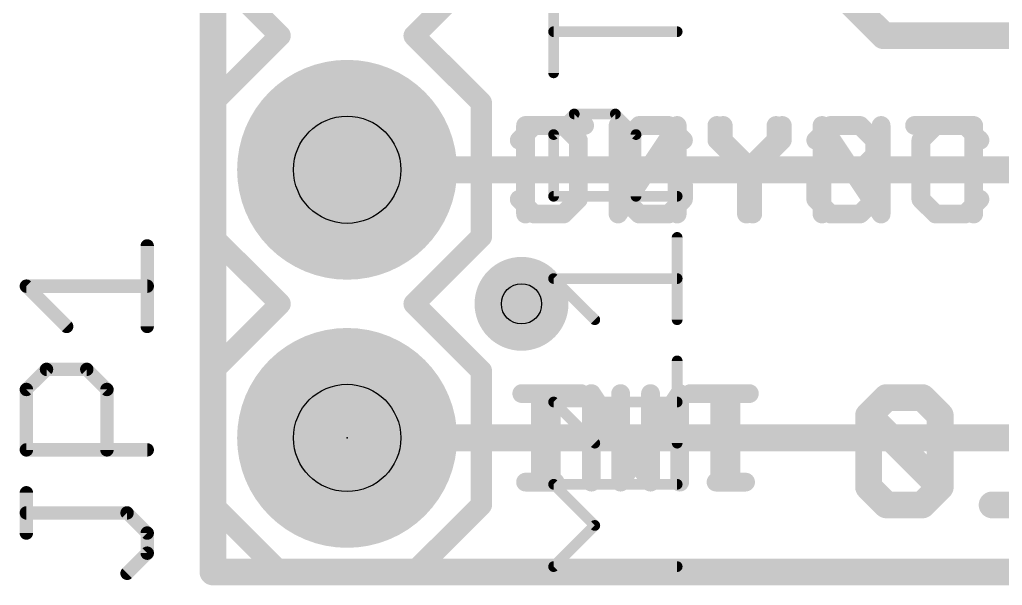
# Model space of a CAD drawing. Extents: x -1.8 to 15.6, y -0.3 to 28.3.
# Drawn here: x -1.83 to 7.47, y -0.13 to 5.23 of the extents above; entities that cross this region are included whole.
import ezdxf

# ---------------------------------------------------------------- set-up
doc = ezdxf.new("R2010")
doc.units = 0
for name, color, linetype in [('1', 12, 'CONTINUOUS'), ('16', 132, 'CONTINUOUS'), ('17', 110, 'CONTINUOUS'), ('18', 110, 'CONTINUOUS'), ('20', 53, 'CONTINUOUS'), ('21', 53, 'CONTINUOUS'), ('22', 53, 'CONTINUOUS'), ('23', 53, 'CONTINUOUS'), ('25', 253, 'CONTINUOUS'), ('27', 253, 'CONTINUOUS'), ('29', 253, 'CONTINUOUS'), ('30', 253, 'CONTINUOUS'), ('44', 253, 'CONTINUOUS'), ('51', 53, 'CONTINUOUS')]:
    doc.layers.add(name, color=color, linetype=linetype)

# ---------------------------------------------------------------- blocks, each defined once
blk = doc.blocks.new('RECT')
blk.add_solid([(-0.5, -0.5), (0.5, -0.5), (-0.5, 0.5), (0.5, 0.5)])
blk = doc.blocks.new('ROUNDP')
at = {"const_width": 0.5}
blk.add_lwpolyline([(0, -0.25, 1), (0, 0.25, 1), (0, -0.25)], format="xyb", dxfattribs=at)
blk = doc.blocks.new('ROUNDV')
at = {"const_width": 0.5}
blk.add_lwpolyline([(0, -0.25, 1), (0, 0.25, 1), (0, -0.25)], format="xyb", dxfattribs=at)

msp = doc.modelspace()

# ---------------------------------------------------------------- linework, layer by layer
at = {"layer": '1', "const_width": 0.254}
for points in [[(0, 27.94), (0, 0)], [(5.08, 6.35), (6.35, 5.08)], [(8.382, 5.08), (6.35, 5.08)], [(7.62, 1.27), (1.27, 1.27)], [(0, 0), (15.24, 0)]]:
    msp.add_lwpolyline(points, dxfattribs=at)
at = {"layer": '1', "const_width": 0.127}
for points in [[(6.35, 5.1435, 1), (6.35, 5.0165)], [(6.3051, 5.0351, 1), (6.3949, 5.1249)], [(1.27, 1.3335, 1), (1.27, 1.2065)], [(0, 0.0635, 1), (0, -0.0635)], [(-0.0635, 0, 1), (0.0635, 0)]]:
    msp.add_lwpolyline(points, format="xyb", dxfattribs=at)
at = {"layer": '16', "const_width": 0.254}
for points in [[(0, 27.94), (0, 0)], [(1.27, 3.81), (7.62, 3.81)], [(6.376, 1.6519), (6.2065, 1.4824)], [(6.7149, 1.6519), (6.376, 1.6519)], [(6.8844, 1.4824), (6.7149, 1.6519)], [(6.2065, 1.4824), (6.2065, 0.8045)], [(6.8844, 0.8045), (6.2065, 1.4824)], [(6.8844, 0.8045), (6.8844, 1.4824)], [(6.2065, 0.8045), (6.376, 0.635)], [(6.7149, 0.635), (6.8844, 0.8045)], [(6.376, 0.635), (6.7149, 0.635)], [(8.0538, 0.635), (7.3759, 0.635)], [(0, 0), (15.24, 0)]]:
    msp.add_lwpolyline(points, dxfattribs=at)
at = {"layer": '16', "const_width": 0.127}
for points in [[(1.27, 3.8735, 1), (1.27, 3.7465)], [(6.376, 1.7154, 1), (6.376, 1.5884)], [(6.4209, 1.607, 1), (6.3311, 1.6968)], [(6.7598, 1.6968, 1), (6.67, 1.607)], [(6.7149, 1.5884, 1), (6.7149, 1.7154)], [(6.27, 1.4824, 1), (6.143, 1.4824)], [(6.2514, 1.5273, 1), (6.1616, 1.4375)], [(6.1616, 1.5273, 1), (6.2514, 1.4375)], [(6.9479, 1.4824, 1), (6.8209, 1.4824)], [(6.8395, 1.4375, 1), (6.9293, 1.5273)], [(6.2514, 0.8494, 1), (6.1616, 0.7596)], [(6.9293, 0.7596, 1), (6.8395, 0.8494)], [(6.143, 0.8045, 1), (6.27, 0.8045)], [(6.8209, 0.8045, 1), (6.9479, 0.8045)], [(6.8395, 0.7596, 1), (6.9293, 0.8494)], [(6.376, 0.6985, 1), (6.376, 0.5715)], [(6.7149, 0.5715, 1), (6.7149, 0.6985)], [(7.3759, 0.6985, 1), (7.3759, 0.5715)], [(6.3311, 0.5901, 1), (6.4209, 0.6799)], [(6.67, 0.6799, 1), (6.7598, 0.5901)], [(0, 0.0635, 1), (0, -0.0635)], [(-0.0635, 0, 1), (0.0635, 0)]]:
    msp.add_lwpolyline(points, format="xyb", dxfattribs=at)
at = {"layer": '20', "const_width": 0.2032}
for points in [[(0, 27.94), (0, 0)], [(0, 0), (15.24, 0)]]:
    msp.add_lwpolyline(points, dxfattribs=at)
at = {"layer": '20', "const_width": 0.1016}
for points in [[(0, 0.0508, 1), (0, -0.0508)], [(-0.0508, 0, 1), (0.0508, 0)]]:
    msp.add_lwpolyline(points, format="xyb", dxfattribs=at)
at = {"layer": '21'}
for points, const_width in [([(0.635, 5.08), (0, 5.715)], 0.2032), ([(2.54, 5.715), (1.905, 5.08)], 0.2032), ([(0, 4.445), (0.635, 5.08)], 0.2032), ([(1.905, 5.08), (2.54, 4.445)], 0.2032), ([(0, 3.175), (0, 4.445)], 0.2032), ([(2.54, 4.445), (2.54, 3.175)], 0.2032), ([(2.9591, 3.3909), (2.9591, 4.2298)], 0.1778), ([(2.9591, 4.2298), (3.5184, 4.2298)], 0.1778), ([(4.0344, 4.2298), (3.8946, 4.09)], 0.1778), ([(4.3141, 4.2298), (4.0344, 4.2298)], 0.1778), ([(4.4539, 4.09), (4.3141, 4.2298)], 0.1778), ([(4.8301, 4.2298), (4.8301, 4.09)], 0.1778), ([(5.3894, 4.09), (5.3894, 4.2298)], 0.1778), ([(5.7657, 3.3909), (5.7657, 4.2298)], 0.1778), ([(5.7657, 4.2298), (6.3249, 3.3909)], 0.1778), ([(6.3249, 3.3909), (6.3249, 4.2298)], 0.1778), ([(6.841, 4.2298), (6.7012, 4.09)], 0.1778), ([(7.1206, 4.2298), (6.841, 4.2298)], 0.1778), ([(7.2605, 4.09), (7.1206, 4.2298)], 0.1778), ([(3.8946, 4.09), (3.8946, 3.9502)], 0.1778), ([(4.8301, 4.09), (5.1098, 3.8104)], 0.1778), ([(5.1098, 3.8104), (5.3894, 4.09)], 0.1778), ([(6.7012, 4.09), (6.7012, 3.5307)], 0.1778), ([(3.8946, 3.9502), (4.0344, 3.8104)], 0.1778), ([(2.9591, 3.8104), (3.2387, 3.8104)], 0.1778), ([(4.0344, 3.8104), (4.3141, 3.8104)], 0.1778), ([(4.3141, 3.8104), (4.4539, 3.6705)], 0.1778), ([(5.1098, 3.8104), (5.1098, 3.3909)], 0.1778), ([(4.4539, 3.6705), (4.4539, 3.5307)], 0.1778), ([(4.0344, 3.3909), (3.8946, 3.5307)], 0.1778), ([(4.4539, 3.5307), (4.3141, 3.3909)], 0.1778), ([(6.7012, 3.5307), (6.841, 3.3909)], 0.1778), ([(7.1206, 3.3909), (7.2605, 3.5307)], 0.1778), ([(4.3141, 3.3909), (4.0344, 3.3909)], 0.1778), ([(6.841, 3.3909), (7.1206, 3.3909)], 0.1778), ([(0.635, 2.54), (0, 3.175)], 0.2032), ([(2.54, 3.175), (1.905, 2.54)], 0.2032), ([(0, 1.905), (0.635, 2.54)], 0.2032), ([(1.905, 2.54), (2.54, 1.905)], 0.2032), ([(0, 0.635), (0, 1.905)], 0.2032), ([(2.54, 1.905), (2.54, 0.635)], 0.2032), ([(2.9591, 1.6898), (3.2387, 1.6898)], 0.1778), ([(3.0989, 0.8509), (3.0989, 1.6898)], 0.1778), ([(3.5828, 0.8509), (3.5828, 1.6898)], 0.1778), ([(3.5828, 1.6898), (4.1421, 0.8509)], 0.1778), ([(4.1421, 0.8509), (4.1421, 1.6898)], 0.1778), ([(4.5183, 1.6898), (5.0776, 1.6898)], 0.1778), ([(4.7979, 0.8509), (4.7979, 1.6898)], 0.1778), ([(2.9591, 0.8509), (3.2387, 0.8509)], 0.1778), ([(0, 0.635), (0.635, 0)], 0.2032), ([(1.905, 0), (2.54, 0.635)], 0.2032), ([(0.635, 0), (1.905, 0)], 0.2032)]:
    msp.add_lwpolyline(points, dxfattribs=dict(at, const_width=const_width))
for points, const_width in [([(0.6709, 5.0441, 1), (0.5991, 5.1159)], 0.1016), ([(0.5991, 5.0441, 1), (0.6709, 5.1159)], 0.1016), ([(1.9409, 5.1159, 1), (1.8691, 5.0441)], 0.1016), ([(1.8691, 5.1159, 1), (1.9409, 5.0441)], 0.1016), ([(0.0508, 4.445, 1), (-0.0508, 4.445)], 0.1016), ([(-0.0359, 4.4809, 1), (0.0359, 4.4091)], 0.1016), ([(2.5908, 4.445, 1), (2.4892, 4.445)], 0.1016), ([(2.5041, 4.4091, 1), (2.5759, 4.4809)], 0.1016), ([(2.9591, 4.2743, 1), (2.9591, 4.1854)], 0.0889), ([(3.0036, 4.2298, 1), (2.9147, 4.2298)], 0.0889), ([(3.5184, 4.1854, 1), (3.5184, 4.2743)], 0.0889), ([(4.0344, 4.2743, 1), (4.0344, 4.1854)], 0.0889), ([(4.0659, 4.1984, 1), (4.003, 4.2612)], 0.0889), ([(4.3455, 4.2612, 1), (4.2826, 4.1984)], 0.0889), ([(4.3141, 4.1854, 1), (4.3141, 4.2743)], 0.0889), ([(4.8746, 4.2298, 1), (4.7857, 4.2298)], 0.0889), ([(5.4339, 4.2298, 1), (5.345, 4.2298)], 0.0889), ([(5.8101, 4.2298, 1), (5.7212, 4.2298)], 0.0889), ([(5.8026, 4.2545, 1), (5.7287, 4.2052)], 0.0889), ([(6.3694, 4.2298, 1), (6.2805, 4.2298)], 0.0889), ([(6.841, 4.2743, 1), (6.841, 4.1854)], 0.0889), ([(6.8724, 4.1984, 1), (6.8096, 4.2612)], 0.0889), ([(7.1521, 4.2612, 1), (7.0892, 4.1984)], 0.0889), ([(7.1206, 4.1854, 1), (7.1206, 4.2743)], 0.0889), ([(3.8632, 4.1214, 1), (3.926, 4.0586)], 0.0889), ([(3.9391, 4.09, 1), (3.8502, 4.09)], 0.0889), ([(4.4225, 4.0586, 1), (4.4853, 4.1214)], 0.0889), ([(4.7857, 4.09, 1), (4.8746, 4.09)], 0.0889), ([(4.8616, 4.1214, 1), (4.7987, 4.0586)], 0.0889), ([(5.345, 4.09, 1), (5.4339, 4.09)], 0.0889), ([(5.4208, 4.0586, 1), (5.358, 4.1214)], 0.0889), ([(6.7456, 4.09, 1), (6.6567, 4.09)], 0.0889), ([(6.6697, 4.1214, 1), (6.7326, 4.0586)], 0.0889), ([(7.229, 4.0586, 1), (7.2919, 4.1214)], 0.0889), ([(3.926, 3.9816, 1), (3.8632, 3.9187)], 0.0889), ([(3.8502, 3.9502, 1), (3.9391, 3.9502)], 0.0889), ([(2.9591, 3.8548, 1), (2.9591, 3.7659)], 0.0889), ([(3.2387, 3.7659, 1), (3.2387, 3.8548)], 0.0889), ([(4.0344, 3.8548, 1), (4.0344, 3.7659)], 0.0889), ([(4.003, 3.7789, 1), (4.0659, 3.8418)], 0.0889), ([(4.3455, 3.8418, 1), (4.2826, 3.7789)], 0.0889), ([(4.3141, 3.7659, 1), (4.3141, 3.8548)], 0.0889), ([(5.1542, 3.8104, 1), (5.0653, 3.8104)], 0.0889), ([(5.0783, 3.8418, 1), (5.1412, 3.7789)], 0.0889), ([(5.0783, 3.7789, 1), (5.1412, 3.8418)], 0.0889), ([(4.4983, 3.6705, 1), (4.4094, 3.6705)], 0.0889), ([(4.4225, 3.6391, 1), (4.4853, 3.702)], 0.0889), ([(3.926, 3.5621, 1), (3.8632, 3.4993)], 0.0889), ([(4.4094, 3.5307, 1), (4.4983, 3.5307)], 0.0889), ([(4.4853, 3.4993, 1), (4.4225, 3.5621)], 0.0889), ([(6.7326, 3.5621, 1), (6.6697, 3.4993)], 0.0889), ([(6.6567, 3.5307, 1), (6.7456, 3.5307)], 0.0889), ([(7.2919, 3.4993, 1), (7.229, 3.5621)], 0.0889), ([(4.0344, 3.4354, 1), (4.0344, 3.3465)], 0.0889), ([(4.003, 3.3595, 1), (4.0659, 3.4223)], 0.0889), ([(4.2826, 3.4223, 1), (4.3455, 3.3595)], 0.0889), ([(4.3141, 3.3465, 1), (4.3141, 3.4354)], 0.0889), ([(6.2879, 3.3662, 1), (6.3619, 3.4156)], 0.0889), ([(6.841, 3.4354, 1), (6.841, 3.3465)], 0.0889), ([(6.8096, 3.3595, 1), (6.8724, 3.4223)], 0.0889), ([(7.0892, 3.4223, 1), (7.1521, 3.3595)], 0.0889), ([(7.1206, 3.3465, 1), (7.1206, 3.4354)], 0.0889), ([(2.9147, 3.3909, 1), (3.0036, 3.3909)], 0.0889), ([(5.0653, 3.3909, 1), (5.1542, 3.3909)], 0.0889), ([(5.7212, 3.3909, 1), (5.8101, 3.3909)], 0.0889), ([(6.2805, 3.3909, 1), (6.3694, 3.3909)], 0.0889), ([(0.0359, 3.2109, 1), (-0.0359, 3.1391)], 0.1016), ([(2.5759, 3.1391, 1), (2.5041, 3.2109)], 0.1016), ([(-0.0508, 3.175, 1), (0.0508, 3.175)], 0.1016), ([(2.4892, 3.175, 1), (2.5908, 3.175)], 0.1016), ([(0.6709, 2.5041, 1), (0.5991, 2.5759)], 0.1016), ([(0.5991, 2.5041, 1), (0.6709, 2.5759)], 0.1016), ([(1.9409, 2.5759, 1), (1.8691, 2.5041)], 0.1016), ([(1.8691, 2.5759, 1), (1.9409, 2.5041)], 0.1016), ([(0.0508, 1.905, 1), (-0.0508, 1.905)], 0.1016), ([(-0.0359, 1.9409, 1), (0.0359, 1.8691)], 0.1016), ([(2.5908, 1.905, 1), (2.4892, 1.905)], 0.1016), ([(2.5041, 1.8691, 1), (2.5759, 1.9409)], 0.1016), ([(2.9591, 1.7343, 1), (2.9591, 1.6454)], 0.0889), ([(3.1434, 1.6898, 1), (3.0545, 1.6898)], 0.0889), ([(3.2387, 1.6454, 1), (3.2387, 1.7343)], 0.0889), ([(3.6272, 1.6898, 1), (3.5383, 1.6898)], 0.0889), ([(3.6198, 1.7145, 1), (3.5458, 1.6652)], 0.0889), ([(4.1865, 1.6898, 1), (4.0976, 1.6898)], 0.0889), ([(4.5183, 1.7343, 1), (4.5183, 1.6454)], 0.0889), ([(4.8424, 1.6898, 1), (4.7535, 1.6898)], 0.0889), ([(5.0776, 1.6454, 1), (5.0776, 1.7343)], 0.0889), ([(2.9591, 0.8953, 1), (2.9591, 0.8065)], 0.0889), ([(3.2387, 0.8065, 1), (3.2387, 0.8953)], 0.0889), ([(3.0545, 0.8509, 1), (3.1434, 0.8509)], 0.0889), ([(3.5383, 0.8509, 1), (3.6272, 0.8509)], 0.0889), ([(4.0976, 0.8509, 1), (4.1865, 0.8509)], 0.0889), ([(4.1051, 0.8262, 1), (4.179, 0.8756)], 0.0889), ([(4.7535, 0.8509, 1), (4.8424, 0.8509)], 0.0889), ([(0.0359, 0.6709, 1), (-0.0359, 0.5991)], 0.1016), ([(-0.0508, 0.635, 1), (0.0508, 0.635)], 0.1016), ([(2.4892, 0.635, 1), (2.5908, 0.635)], 0.1016), ([(2.5759, 0.5991, 1), (2.5041, 0.6709)], 0.1016), ([(0.635, 0.0508, 1), (0.635, -0.0508)], 0.1016), ([(1.905, -0.0508, 1), (1.905, 0.0508)], 0.1016), ([(0.5991, -0.0359, 1), (0.6709, 0.0359)], 0.1016), ([(1.8691, 0.0359, 1), (1.9409, -0.0359)], 0.1016)]:
    msp.add_lwpolyline(points, format="xyb", dxfattribs=dict(at, const_width=const_width))
at = {"layer": '22', "const_width": 0.1778}
for points in [[(2.8996, 4.09), (3.0394, 4.2298)], [(3.0394, 4.2298), (3.319, 4.2298)], [(3.319, 4.2298), (3.4588, 4.09)], [(4.3943, 4.2298), (3.8351, 3.3909)], [(3.8351, 3.3909), (3.8351, 4.2298)], [(4.3943, 3.3909), (4.3943, 4.2298)], [(4.7706, 4.09), (4.7706, 4.2298)], [(5.3299, 4.2298), (5.3299, 4.09)], [(5.7061, 4.09), (5.8459, 4.2298)], [(5.8459, 4.2298), (6.1256, 4.2298)], [(6.1256, 4.2298), (6.2654, 4.09)], [(7.2009, 4.2298), (6.6416, 4.2298)], [(7.2009, 3.3909), (7.2009, 4.2298)], [(3.4588, 4.09), (3.4588, 3.5307)], [(5.0502, 3.8104), (4.7706, 4.09)], [(5.3299, 4.09), (5.0502, 3.8104)], [(6.2654, 4.09), (6.2654, 3.9502)], [(6.2654, 3.9502), (6.1256, 3.8104)], [(5.0502, 3.8104), (5.0502, 3.3909)], [(5.8459, 3.8104), (5.7061, 3.6705)], [(6.1256, 3.8104), (5.8459, 3.8104)], [(7.2009, 3.8104), (6.9213, 3.8104)], [(5.7061, 3.6705), (5.7061, 3.5307)], [(3.0394, 3.3909), (2.8996, 3.5307)], [(3.4588, 3.5307), (3.319, 3.3909)], [(5.7061, 3.5307), (5.8459, 3.3909)], [(6.1256, 3.3909), (6.2654, 3.5307)], [(3.319, 3.3909), (3.0394, 3.3909)], [(5.8459, 3.3909), (6.1256, 3.3909)], [(3.4827, 1.6898), (2.9234, 1.6898)], [(3.2031, 0.8509), (3.2031, 1.6898)], [(4.4182, 1.6898), (3.8589, 0.8509)], [(3.8589, 0.8509), (3.8589, 1.6898)], [(4.4182, 0.8509), (4.4182, 1.6898)], [(5.0419, 1.6898), (4.7623, 1.6898)], [(4.9021, 0.8509), (4.9021, 1.6898)], [(5.0419, 0.8509), (4.7623, 0.8509)]]:
    msp.add_lwpolyline(points, dxfattribs=at)
at = {"layer": '22', "const_width": 0.0889}
for points in [[(3.0394, 4.2743, 1), (3.0394, 4.1854)], [(3.0708, 4.1984, 1), (3.0079, 4.2612)], [(3.3504, 4.2612, 1), (3.2876, 4.1984)], [(3.319, 4.1854, 1), (3.319, 4.2743)], [(3.8795, 4.2298, 1), (3.7906, 4.2298)], [(4.4388, 4.2298, 1), (4.3499, 4.2298)], [(4.4313, 4.2052, 1), (4.3574, 4.2545)], [(4.815, 4.2298, 1), (4.7261, 4.2298)], [(5.3743, 4.2298, 1), (5.2854, 4.2298)], [(5.8459, 4.2743, 1), (5.8459, 4.1854)], [(5.8774, 4.1984, 1), (5.8145, 4.2612)], [(6.157, 4.2612, 1), (6.0941, 4.1984)], [(6.1256, 4.1854, 1), (6.1256, 4.2743)], [(6.6416, 4.2743, 1), (6.6416, 4.1854)], [(7.2454, 4.2298, 1), (7.1565, 4.2298)], [(7.2009, 4.1854, 1), (7.2009, 4.2743)], [(2.8681, 4.1214, 1), (2.931, 4.0586)], [(3.5033, 4.09, 1), (3.4144, 4.09)], [(3.4274, 4.0586, 1), (3.4903, 4.1214)], [(4.7261, 4.09, 1), (4.815, 4.09)], [(4.802, 4.1214, 1), (4.7392, 4.0586)], [(5.2854, 4.09, 1), (5.3743, 4.09)], [(5.3613, 4.0586, 1), (5.2984, 4.1214)], [(5.6747, 4.1214, 1), (5.7375, 4.0586)], [(6.3098, 4.09, 1), (6.2209, 4.09)], [(6.234, 4.0586, 1), (6.2968, 4.1214)], [(6.2968, 3.9187, 1), (6.234, 3.9816)], [(6.2209, 3.9502, 1), (6.3098, 3.9502)], [(5.0188, 3.8418, 1), (5.0817, 3.7789)], [(5.0947, 3.8104, 1), (5.0058, 3.8104)], [(5.0188, 3.7789, 1), (5.0817, 3.8418)], [(5.8459, 3.8548, 1), (5.8459, 3.7659)], [(5.8774, 3.7789, 1), (5.8145, 3.8418)], [(6.0941, 3.8418, 1), (6.157, 3.7789)], [(6.1256, 3.7659, 1), (6.1256, 3.8548)], [(6.9213, 3.8548, 1), (6.9213, 3.7659)], [(7.2009, 3.7659, 1), (7.2009, 3.8548)], [(5.7506, 3.6705, 1), (5.6617, 3.6705)], [(5.6747, 3.702, 1), (5.7375, 3.6391)], [(2.931, 3.5621, 1), (2.8681, 3.4993)], [(3.4144, 3.5307, 1), (3.5033, 3.5307)], [(3.4903, 3.4993, 1), (3.4274, 3.5621)], [(5.7375, 3.5621, 1), (5.6747, 3.4993)], [(5.6617, 3.5307, 1), (5.7506, 3.5307)], [(6.2968, 3.4993, 1), (6.234, 3.5621)], [(3.0394, 3.4354, 1), (3.0394, 3.3465)], [(3.0079, 3.3595, 1), (3.0708, 3.4223)], [(3.2876, 3.4223, 1), (3.3504, 3.3595)], [(3.319, 3.3465, 1), (3.319, 3.4354)], [(3.7981, 3.4156, 1), (3.8721, 3.3662)], [(5.8459, 3.4354, 1), (5.8459, 3.3465)], [(5.8145, 3.3595, 1), (5.8774, 3.4223)], [(6.0941, 3.4223, 1), (6.157, 3.3595)], [(6.1256, 3.3465, 1), (6.1256, 3.4354)], [(3.7906, 3.3909, 1), (3.8795, 3.3909)], [(4.3499, 3.3909, 1), (4.4388, 3.3909)], [(5.0058, 3.3909, 1), (5.0947, 3.3909)], [(7.1565, 3.3909, 1), (7.2454, 3.3909)], [(2.9234, 1.7343, 1), (2.9234, 1.6454)], [(3.2475, 1.6898, 1), (3.1586, 1.6898)], [(3.4827, 1.6454, 1), (3.4827, 1.7343)], [(3.9034, 1.6898, 1), (3.8145, 1.6898)], [(4.4627, 1.6898, 1), (4.3738, 1.6898)], [(4.4552, 1.6652, 1), (4.3812, 1.7145)], [(4.7623, 1.7343, 1), (4.7623, 1.6454)], [(4.9465, 1.6898, 1), (4.8576, 1.6898)], [(5.0419, 1.6454, 1), (5.0419, 1.7343)], [(4.7623, 0.8953, 1), (4.7623, 0.8065)], [(5.0419, 0.8065, 1), (5.0419, 0.8953)], [(3.1586, 0.8509, 1), (3.2475, 0.8509)], [(3.8145, 0.8509, 1), (3.9034, 0.8509)], [(3.822, 0.8756, 1), (3.8959, 0.8262)], [(4.3738, 0.8509, 1), (4.4627, 0.8509)], [(4.8576, 0.8509, 1), (4.9465, 0.8509)]]:
    msp.add_lwpolyline(points, format="xyb", dxfattribs=at)
at = {"layer": '23'}
msp.add_point((1.27, 1.27), dxfattribs=at)
at = {"layer": '25', "const_width": 0.127}
for points in [[(-0.6223, 2.3261), (-0.6223, 3.0887)], [(-1.385, 2.3261), (-1.7663, 2.7074)], [(-1.7663, 2.7074), (-0.6223, 2.7074)], [(-1.7663, 1.7287), (-1.5756, 1.9193)], [(-1.5756, 1.9193), (-1.1943, 1.9193)], [(-1.1943, 1.9193), (-1.0036, 1.7287)], [(-1.7663, 1.1567), (-1.7663, 1.7287)], [(-1.0036, 1.7287), (-1.0036, 1.1567)], [(-0.6223, 1.1567), (-1.7663, 1.1567)], [(-1.7663, 0.3686), (-1.7663, 0.75)], [(-0.813, 0.5593), (-1.7663, 0.5593)], [(-0.6223, 0.3686), (-0.813, 0.5593)], [(-0.6223, 0.178), (-0.6223, 0.3686)], [(-0.813, -0.0127), (-0.6223, 0.178)]]:
    msp.add_lwpolyline(points, dxfattribs=at)
at = {"layer": '25', "const_width": 0.0635}
for points in [[(-0.5906, 3.0887, 1), (-0.6541, 3.0887)], [(-1.7663, 2.7392, 1), (-1.7663, 2.6757)], [(-1.7438, 2.7299, 1), (-1.7887, 2.685)], [(-0.6223, 2.6757, 1), (-0.6223, 2.7392)], [(-1.4074, 2.3036, 1), (-1.3625, 2.3485)], [(-0.6541, 2.3261, 1), (-0.5906, 2.3261)], [(-1.5756, 1.9511, 1), (-1.5756, 1.8876)], [(-1.5532, 1.8969, 1), (-1.5981, 1.9418)], [(-1.1718, 1.9418, 1), (-1.2167, 1.8969)], [(-1.1943, 1.8876, 1), (-1.1943, 1.9511)], [(-1.7345, 1.7287, 1), (-1.798, 1.7287)], [(-1.7887, 1.7511, 1), (-1.7438, 1.7062)], [(-0.9719, 1.7287, 1), (-1.0354, 1.7287)], [(-1.0261, 1.7062, 1), (-0.9812, 1.7511)], [(-1.7663, 1.1884, 1), (-1.7663, 1.1249)], [(-0.6223, 1.1249, 1), (-0.6223, 1.1884)], [(-1.798, 1.1567, 1), (-1.7345, 1.1567)], [(-1.0354, 1.1567, 1), (-0.9719, 1.1567)], [(-1.7345, 0.75, 1), (-1.798, 0.75)], [(-1.7663, 0.591, 1), (-1.7663, 0.5275)], [(-0.7905, 0.5817, 1), (-0.8354, 0.5368)], [(-0.813, 0.5275, 1), (-0.813, 0.591)], [(-1.798, 0.3686, 1), (-1.7345, 0.3686)], [(-0.5906, 0.3686, 1), (-0.6541, 0.3686)], [(-0.6448, 0.3462, 1), (-0.5998, 0.3911)], [(-0.6541, 0.178, 1), (-0.5906, 0.178)], [(-0.5998, 0.1555, 1), (-0.6448, 0.2004)], [(-0.8354, 0.0098, 1), (-0.7905, -0.0352)]]:
    msp.add_lwpolyline(points, format="xyb", dxfattribs=at)
at = {"layer": '27', "const_width": 0.1016}
for points in [[(3.2248, 4.7284), (3.2248, 5.508)], [(4.3942, 5.1182), (3.2248, 5.1182)], [(3.2248, 4.1437), (3.4197, 4.3386)], [(3.4197, 4.3386), (3.8095, 4.3386)], [(3.8095, 4.3386), (4.0044, 4.1437)], [(3.2248, 3.559), (3.2248, 4.1437)], [(4.0044, 4.1437), (4.0044, 3.559)], [(4.3942, 3.559), (3.2248, 3.559)], [(4.3942, 2.3896), (4.3942, 3.1692)], [(3.6146, 2.3896), (3.2248, 2.7794)], [(3.2248, 2.7794), (4.3942, 2.7794)], [(4.3942, 1.2202), (4.3942, 1.9998)], [(3.6146, 1.2202), (3.2248, 1.61)], [(3.2248, 1.61), (4.3942, 1.61)], [(3.6146, 0.4406), (3.2248, 0.8304)], [(3.2248, 0.8304), (4.3942, 0.8304)], [(3.2248, 0.0508), (3.6146, 0.4406)], [(4.3942, 0.0508), (3.2248, 0.0508)]]:
    msp.add_lwpolyline(points, dxfattribs=at)
at = {"layer": '27', "const_width": 0.0508}
for points in [[(3.2248, 5.1436, 1), (3.2248, 5.0928)], [(4.3942, 5.0928, 1), (4.3942, 5.1436)], [(3.1994, 4.7284, 1), (3.2502, 4.7284)], [(3.4197, 4.364, 1), (3.4197, 4.3132)], [(3.4377, 4.3206, 1), (3.4017, 4.3565)], [(3.8275, 4.3565, 1), (3.7915, 4.3206)], [(3.8095, 4.3132, 1), (3.8095, 4.364)], [(3.2502, 4.1437, 1), (3.1994, 4.1437)], [(3.2068, 4.1616, 1), (3.2428, 4.1257)], [(4.0298, 4.1437, 1), (3.979, 4.1437)], [(3.9864, 4.1257, 1), (4.0224, 4.1616)], [(3.2248, 3.5844, 1), (3.2248, 3.5336)], [(3.1994, 3.559, 1), (3.2502, 3.559)], [(3.979, 3.559, 1), (4.0298, 3.559)], [(4.3942, 3.5336, 1), (4.3942, 3.5844)], [(4.4196, 3.1692, 1), (4.3688, 3.1692)], [(3.2428, 2.7974, 1), (3.2068, 2.7614)], [(3.2248, 2.8048, 1), (3.2248, 2.754)], [(4.3942, 2.754, 1), (4.3942, 2.8048)], [(3.5966, 2.3716, 1), (3.6326, 2.4076)], [(4.3688, 2.3896, 1), (4.4196, 2.3896)], [(4.4196, 1.9998, 1), (4.3688, 1.9998)], [(3.2428, 1.628, 1), (3.2068, 1.592)], [(3.2248, 1.6354, 1), (3.2248, 1.5846)], [(4.3942, 1.5846, 1), (4.3942, 1.6354)], [(3.5966, 1.2022, 1), (3.6326, 1.2382)], [(4.3688, 1.2202, 1), (4.4196, 1.2202)], [(3.2428, 0.8484, 1), (3.2068, 0.8124)], [(3.2248, 0.8558, 1), (3.2248, 0.805)], [(4.3942, 0.805, 1), (4.3942, 0.8558)], [(3.6326, 0.4226, 1), (3.5966, 0.4586)], [(3.5966, 0.4226, 1), (3.6326, 0.4586)], [(3.2068, 0.0688, 1), (3.2428, 0.0328)], [(3.2248, 0.0762, 1), (3.2248, 0.0254)], [(4.3942, 0.0254, 1), (4.3942, 0.0762)]]:
    msp.add_lwpolyline(points, format="xyb", dxfattribs=at)
at = {"layer": '44'}
for centre, radius in [((1.27, 3.81), 0.508), ((2.921, 2.54), 0.1905), ((1.27, 1.27), 0.508)]:
    msp.add_circle(centre, radius, dxfattribs=at)

# ---------------------------------------------------------------- block references
at = {"layer": '17', "xscale": 1.8796, "yscale": 1.8796, "rotation": 180}
for p in [(1.27, 3.81), (1.27, 3.81), (1.27, 1.27), (1.27, 1.27)]:
    msp.add_blockref('ROUNDP', p, dxfattribs=at)
at = {"layer": '18', "xscale": 0.889, "yscale": 0.889}
msp.add_blockref('ROUNDV', (2.921, 2.54), dxfattribs=at)
msp.add_blockref('ROUNDV', (2.921, 2.54), dxfattribs=at)
at = {"layer": '29', "xscale": 2.0828, "yscale": 2.0828, "rotation": 180}
for p in [(1.27, 3.81), (1.27, 1.27)]:
    msp.add_blockref('ROUNDP', p, dxfattribs=at)
at = {"layer": '30', "xscale": 2.0828, "yscale": 2.0828, "rotation": 180}
for p in [(1.27, 3.81), (1.27, 1.27)]:
    msp.add_blockref('ROUNDP', p, dxfattribs=at)
at = {"layer": '51', "xscale": 0.508, "yscale": 0.508, "rotation": 90}
for p in [(1.27, 3.81), (1.27, 1.27)]:
    msp.add_blockref('RECT', p, dxfattribs=at)

doc.saveas('drawing.dxf')
